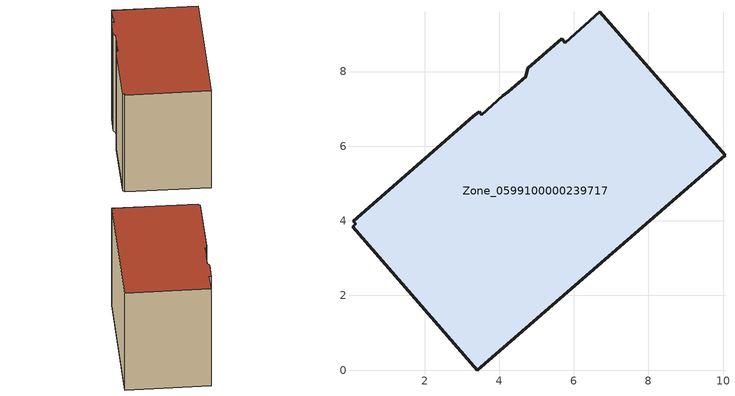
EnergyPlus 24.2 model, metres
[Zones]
Zone_0599100000239717
 floor ground (C_G): 4.24,7.46 4.71,7.86 4.77,8.09 5.68,8.88 5.77,8.77 6.7,9.6 10.05,5.76 3.41,0 0.07,3.84 0.16,3.92 0.09,4 3.31,6.81 3.47,6.92 3.54,6.85 4.09,7.35 z0
 wall outside (C_F): 10.05,5.76 6.7,9.6 5.77,8.77 5.68,8.88 4.77,8.09 4.71,7.86 4.24,7.46 4.09,7.35 3.54,6.85 3.47,6.92 3.31,6.81 0.09,4 0.16,3.92 0.07,3.84 3.41,0 10.05,5.76 z0:6.9
 roof outside (C_R): 4.71,7.86 4.24,7.46 4.09,7.35 3.54,6.85 3.47,6.92 3.31,6.81 0.09,4 0.16,3.92 0.07,3.84 3.41,0 10.05,5.76 6.7,9.6 5.77,8.77 5.68,8.88 4.77,8.09 z6.9
[BUILDING]
Pand.0599100000239717: North Axis=0; Terrain=City; Loads Convergence Tolerance Value=0.04; Temperature Convergence Tolerance Value=0.4; Solar Distribution=FullExterior; Maximum Number of Warmup Days=25; Minimum Number of Warmup Days=1
[Site:Location]
Rotterdam.The.Hague.AP_ZH_NLD Design_Conditions: Latitude=51.96; Longitude=4.45; Time Zone=1; Elevation=-4.5
[SITE:GROUNDTEMPERATURE:BUILDINGSURFACE]
18, 18, 18, 18, 18, 18, 18, 18, 18, 18, 18, 18
[MATERIAL] Thermal Absorptance=0.9; Solar Absorptance=0.7; Visible Absorptance=0.7
Name | Roughness | Thickness | Conductivity | Density | Specific Heat
G.TC.1946 | MediumSmooth | 0.15 | 1 | 540 | 1210
F.TC.1946 | Rough | 0.3 | 0.857143 | 1920 | 840
R.TC.1946 | MediumRough | 0.2 | 0.909091 | 1500 | 1000
[CONSTRUCTION]
C_G: G.TC.1946
C_F: F.TC.1946
C_R: R.TC.1946
[ZONE]
Zone_0599100000239717: Type=1; Multiplier=1; Ceiling Height=Autocalculate; Volume=Autocalculate; Floor Area=autocalculate; Part of Total Floor Area=Yes
[ZONEINFILTRATION:DESIGNFLOWRATE]
Infil_Zone_0599100000239717: Zone or ZoneList or Space or SpaceList=Zone_0599100000239717; Schedule=AlwaysOn; Design Flow Rate Calculation Method=Flow/Area; Flow Rate per Floor Area=0.003; Constant Term Coefficient=1; Temperature Term Coefficient=0; Velocity Term Coefficient=0; Velocity Squared Term Coefficient=0
[HVACTEMPLATE:ZONE:IDEALLOADSAIRSYSTEM]
Zone_0599100000239717: Maximum Heating Supply Air Temperature=50; Minimum Cooling Supply Air Temperature=13; Maximum Heating Supply Air Humidity Ratio=0.0156; Minimum Cooling Supply Air Humidity Ratio=0.0077; Heating Limit=NoLimit; Cooling Limit=NoLimit; Dehumidification Control Type=ConstantSensibleHeatRatio; Cooling Sensible Heat Ratio=0.7; Dehumidification Setpoint=60; Humidification Control Type=None; Humidification Setpoint=30; Outdoor Air Method=None; Outdoor Air Flow Rate per Person=0.00944; Outdoor Air Flow Rate per Zone Floor Area=0; Outdoor Air Flow Rate per Zone=0; Demand Controlled Ventilation Type=None; Outdoor Air Economizer Type=NoEconomizer; Heat Recovery Type=None; Sensible Heat Recovery Effectiveness=0.7; Latent Heat Recovery Effectiveness=0.65
[ZONECONTROL:THERMOSTAT]
ThermostatControl_Zone_0599100000239717: Zone or ZoneList=Zone_0599100000239717; Control Type Schedule=DualSetpointControlType; Control 1=Thermostat_Zone_0599100000239717; Temperature Difference Between Cutout And Setpoint=0
[THERMOSTATSETPOINT:DUALSETPOINT]
Thermostat_Zone_0599100000239717: Heating Setpoint Temperature Schedule=HeatingSetpoint_Zone_0599100000239717; Cooling Setpoint Temperature Schedule=CoolingSetpoint_Zone_0599100000239717
[SCHEDULE:COMPACT]
HeatingSetpoint_Zone_0599100000239717: Through: 12/31, For: AllDays, Until: 24:00, 21
CoolingSetpoint_Zone_0599100000239717: Through: 12/31, For: AllDays, Until: 24:00, 24
DualSetpointControlType: Through: 12/31, For: AllDays, Until: 24:00, 4
AlwaysOn: Through: 12/31, For: AllDays, Until: 24:00, 1
